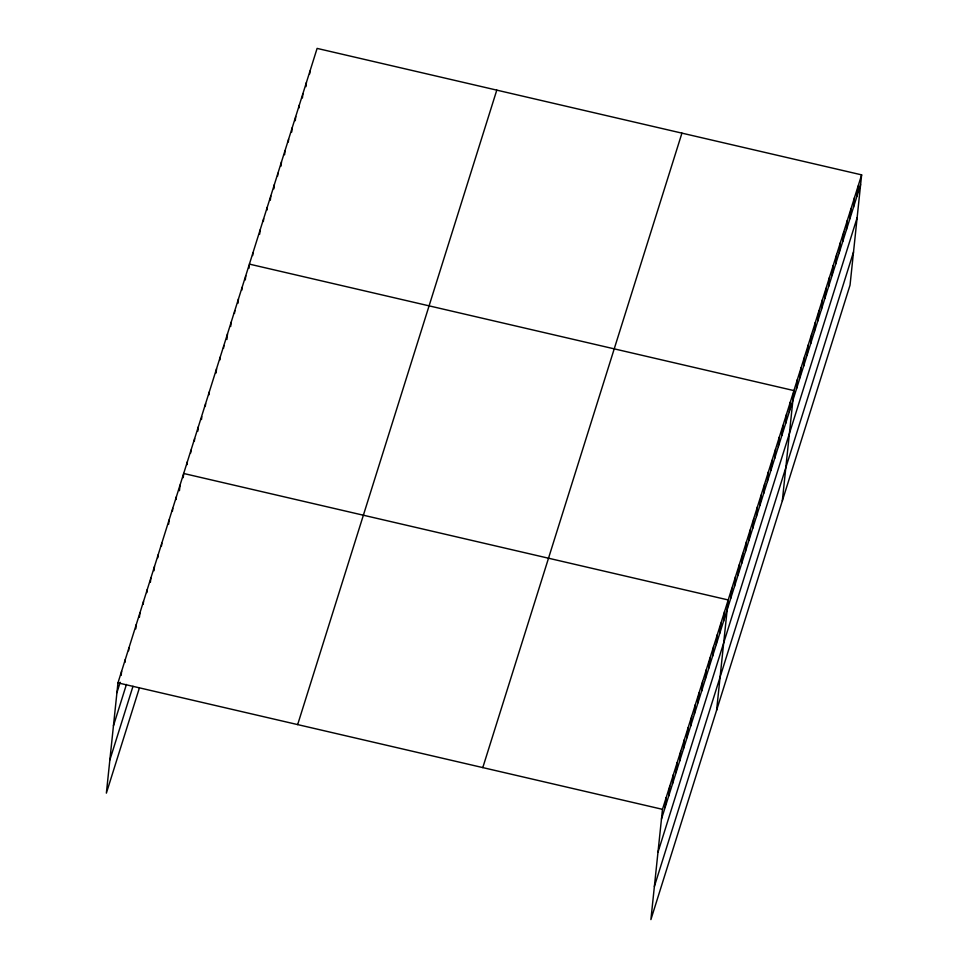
<?xml version="1.0" encoding="UTF-8"?>
<svg xmlns="http://www.w3.org/2000/svg" width="968" height="968" viewBox="0 0 968 968"><rect width="100%" height="100%" fill="white"/><g stroke="black" fill="none" stroke-linecap="round" stroke-linejoin="round"><path stroke-width="1.45" d="M861.629 174.869L662.487 809.333L650.895 919.6L850.037 285.137L861.629 174.869L317.105 48.4L117.963 682.864L106.371 793.131L139.235 688.442M121.169 675.41L121.617 671.223M124.969 662.39L125.271 659.595M128.623 650.75L128.913 647.967M135.774 628.885L136.222 624.699M139.428 617.257L139.864 613.071M143.228 604.226L143.518 601.443M146.882 592.597L147.172 589.802M150.379 582.361L150.827 578.174M154.033 570.733L154.469 566.546M157.832 557.701L158.123 554.906M161.487 546.073L161.777 543.278M168.638 524.196L169.073 520.022M172.437 511.177L172.727 508.381M176.079 499.536L176.382 496.753M179.443 490.703L180.024 485.125M183.242 477.672L183.678 473.485L728.202 599.954L716.61 710.234M187.042 464.652L187.332 461.857M190.684 453.012L190.986 450.229M194.338 441.384L194.628 438.589M197.847 431.147L198.283 426.961M201.489 419.519L201.792 416.724M205.289 406.487L205.591 403.692M208.943 394.859L209.233 392.064M216.094 372.983L216.542 368.808M219.893 359.963L220.184 357.168M223.547 348.335L223.838 345.54M226.899 339.49L227.492 333.912M230.699 326.458L231.146 322.271M234.498 313.438L234.788 310.643M238.007 303.202L238.443 299.015M241.806 290.17L242.097 287.375M245.303 279.933L245.751 275.747M248.957 268.305L249.248 265.51M252.672 255.552L252.963 252.769M259.642 234.244L260.089 230.057M263.356 221.49L263.647 218.707M266.926 210.141L267.216 207.346M270.338 200.182L270.774 195.996M273.896 188.833L274.343 184.646M277.61 176.079L277.901 173.284M281.022 166.121L281.47 161.934M284.592 154.771L285.028 150.584M288.307 142.018L288.597 139.223M291.719 132.059L292.154 127.873M295.276 120.71L295.724 116.523M298.991 107.956L299.281 105.173M302.415 97.998L302.851 93.811M305.973 86.648L306.408 82.462M309.687 73.895L309.978 71.112M665.113 807.469L666.141 797.705M668.767 795.829L669.783 786.064M672.409 784.201L673.438 774.436M676.063 772.573L677.092 762.808M679.717 760.933L680.746 751.168M683.36 749.305L684.388 739.54M687.014 737.676L688.042 727.912M690.668 726.036L691.696 716.272M694.322 714.408L695.339 704.644M697.964 702.78L698.993 693.015M701.619 691.14L702.647 681.387M705.273 679.512L706.301 669.747M708.927 667.884L709.943 658.119M712.569 656.256L713.597 646.491M716.223 644.615L717.252 634.851M719.877 632.987L720.906 623.223M723.519 621.359L724.548 611.594M730.828 598.091L731.856 588.326M734.482 586.463L735.499 576.698M738.124 574.823L739.153 565.058M741.778 563.194L742.807 553.43M745.433 551.566L746.461 541.802M749.087 539.938L750.103 530.174M752.729 528.298L753.757 518.533M756.383 516.67L757.412 506.905M760.037 505.042L761.066 495.277M763.679 493.402L764.708 483.637M767.334 481.774L768.362 472.009M770.988 470.146L772.016 460.381M774.642 458.505L775.658 448.741M778.284 446.877L779.313 437.113M781.938 435.249L782.967 425.484M785.592 423.609L786.621 413.856M789.247 411.981L790.263 402.216M782.325 500.855L793.917 390.588L249.393 264.119M796.458 389.003L797.487 379.238M800.016 377.641L801.044 367.876M803.585 366.291L804.614 356.526M807.143 354.941L808.171 345.177M810.712 343.579L811.741 333.815M814.269 332.23L815.298 322.465M817.839 320.88L818.867 311.115M821.396 309.518L822.425 299.753M824.966 298.168L825.994 288.404M828.523 286.818L829.552 277.054M832.093 275.469L833.121 265.704M835.65 264.107L836.679 254.342M839.22 252.757L840.248 242.992M842.777 241.407L843.806 231.642M846.347 230.045L847.375 220.281M849.904 218.695L850.933 208.931M853.474 207.346L854.502 197.581M857.031 195.984L858.059 186.219M116.934 692.628L120.177 682.283M113.45 725.794L126.433 684.436M109.856 759.965L132.979 686.3M297.66 724.596L496.79 90.133M482.79 767.6L681.932 133.136M661.459 819.097L860.6 184.634M657.974 852.264L857.116 217.8M654.38 886.434L853.522 251.97M117.963 682.864L662.487 809.333"/></g></svg>
